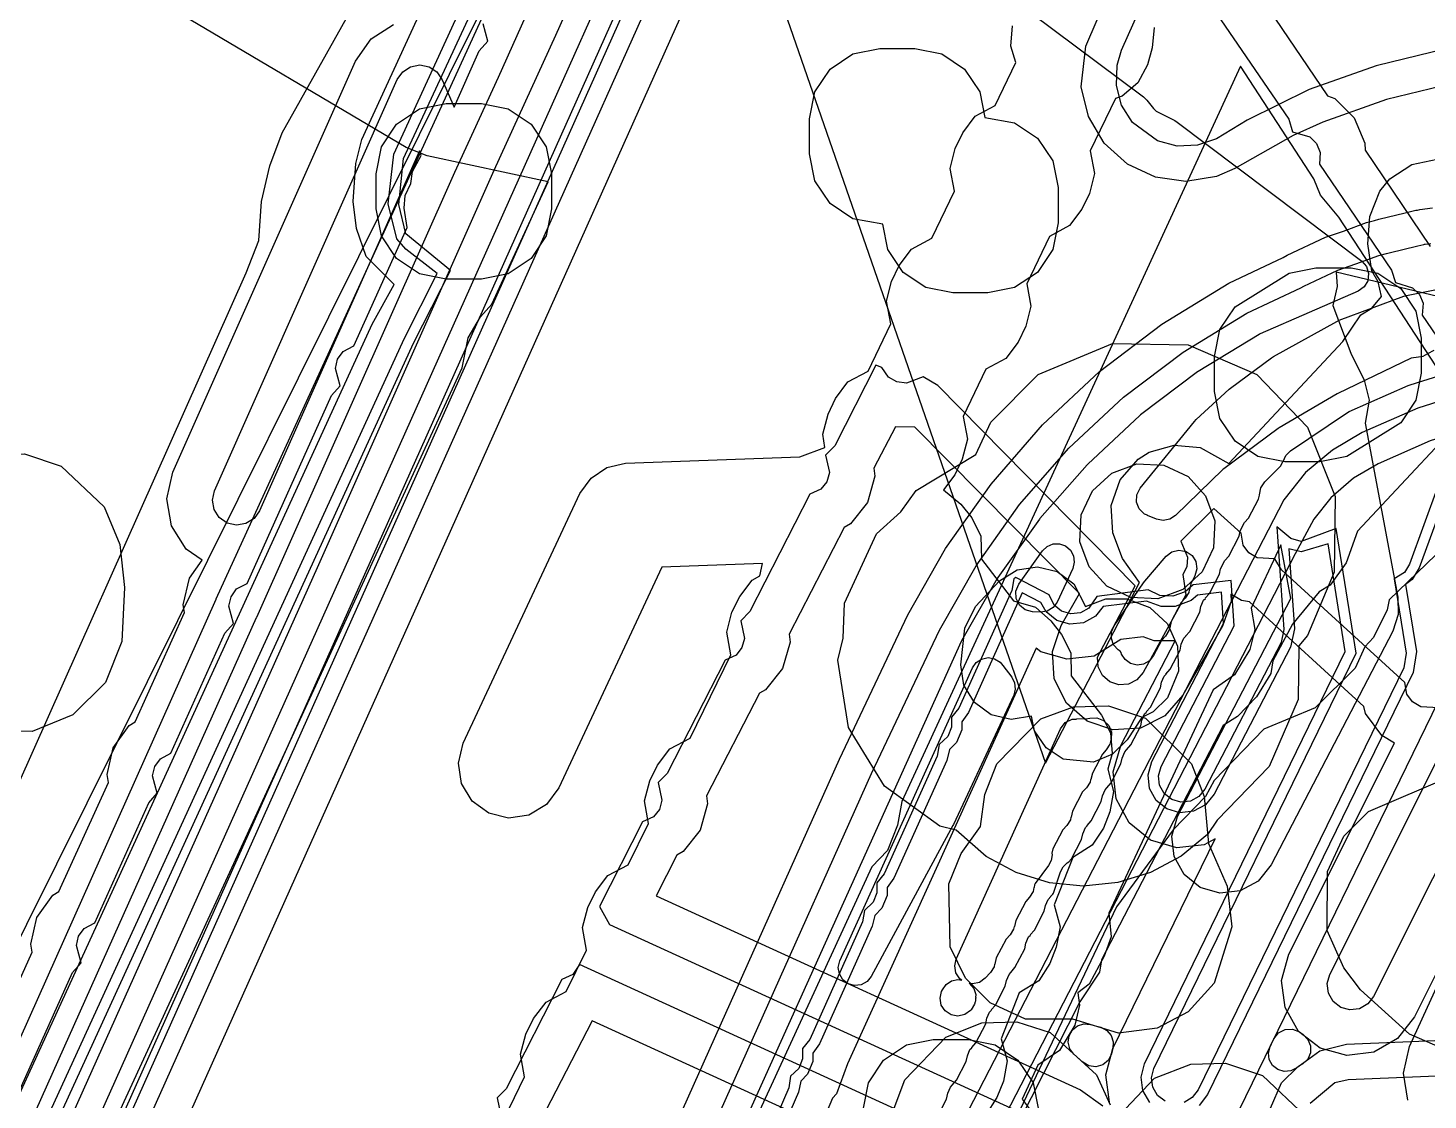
# Model space of a CAD drawing. Header units: metres. Extents: x 3158 to 3711, y 9867 to 11440.
# Drawn here: x 3595.4 to 3635.28, y 11351.85 to 11382.39 of the extents above; entities that cross this region are included whole.
import ezdxf

# ---------------------------------------------------------------- set-up
doc = ezdxf.new("R2010")
doc.units = ezdxf.units.M
for name, color, linetype in [('AI_GREENING_ALLOWED_ZONE', 4, 'Continuous'), ('AI_GREENING_EXCLUSIONS', 1, 'Continuous'), ('AI_GREENING_LAWN', 82, 'Continuous')]:
    doc.layers.add(name, color=color, linetype=linetype)

msp = doc.modelspace()

# ---------------------------------------------------------------- linework, layer by layer
at = {"layer": 'AI_GREENING_ALLOWED_ZONE'}
for points in [[(3625.192, 11353.157), (3625.079, 11353.31), (3625.03, 11353.495), (3625.055, 11353.684), (3625.148, 11353.85), (3625.297, 11353.969), (3625.48, 11354.024), (3625.67, 11354.006), (3625.959, 11353.922), (3626.13, 11353.833), (3626.254, 11353.688), (3626.315, 11353.506), (3626.303, 11353.315), (3626.265, 11353.17), (3626.174, 11352.987), (3626.017, 11352.856), (3625.822, 11352.799), (3625.619, 11352.824), (3625.444, 11352.928), (3625.192, 11353.157)], [(3631.544, 11352.769), (3631.374, 11352.68), (3631.184, 11352.662), (3631, 11352.716), (3630.85, 11352.836), (3630.756, 11353.003), (3630.732, 11353.193), (3630.782, 11353.378), (3630.888, 11353.595), (3631.02, 11353.763), (3631.209, 11353.86), (3631.422, 11353.869), (3631.62, 11353.789), (3631.724, 11353.717), (3631.861, 11353.577), (3631.933, 11353.395), (3631.93, 11353.199), (3631.852, 11353.019), (3631.71, 11352.883), (3631.594, 11352.809), (3631.544, 11352.769)]]:
    msp.add_lwpolyline(points, close=True, dxfattribs=at)
at = {"layer": 'AI_GREENING_EXCLUSIONS'}
for points in [[(3641.789, 11397.737), (3634.157, 11390.548), (3633.859, 11389.896), (3633.288, 11389.364), (3633.017, 11389.263), (3631.224, 11387.482), (3631.181, 11387.261), (3630.748, 11386.611), (3630.1, 11386.176), (3629.901, 11386.136), (3629.108, 11385.339), (3629.484, 11384.765), (3629.693, 11384.681), (3630.249, 11384.134), (3630.554, 11383.416), (3630.556, 11383.213), (3632.413, 11380.465), (3632.622, 11380.381), (3633.178, 11379.834), (3633.483, 11379.116), (3633.485, 11378.913), (3635.342, 11376.165)], [(3635.791, 11381.799), (3633.807, 11381.315), (3631.898, 11380.638), (3630.128, 11379.771), (3629.259, 11379.239), (3628.713, 11379.051), (3628.133, 11379.029), (3627.575, 11379.178), (3626.864, 11379.701), (3626.552, 11380.199), (3626.403, 11380.757), (3626.425, 11381.338), (3626.549, 11381.762), (3630.983, 11391.684), (3630.983, 11391.684), (3631.505, 11392.195), (3632.17, 11392.483), (3632.658, 11392.535), (3633.374, 11392.39), (3633.798, 11392.156), (3634.465, 11391.535), (3640.558, 11385.367)], [(3589.082, 11338.773), (3605.202, 11373.953), (3605.825, 11375.081), (3605.034, 11375.885), (3604.759, 11376.679), (3604.661, 11377.454), (3604.737, 11378.529), (3604.912, 11379.218), (3610.041, 11390.404)], [(3589.991, 11338.357), (3606.111, 11373.537), (3607.05, 11375.4), (3606.158, 11376.089), (3605.901, 11376.383), (3605.659, 11377.383), (3605.822, 11378.803), (3611.251, 11390.64)], [(3615.856, 11389.337), (3578.503, 11305.892)], [(3590.264, 11338.232), (3606.384, 11373.412), (3607.43, 11375.486), (3606.162, 11376.532), (3605.958, 11377.362), (3606.095, 11378.679), (3611.058, 11389.385)], [(3551.793, 11251.274), (3603.641, 11367.027), (3608.681, 11378.344), (3610.432, 11382.188), (3613.398, 11388.81)], [(3568.627, 11291.224), (3601.912, 11365.595), (3601.916, 11365.611), (3607.56, 11378.289), (3608.805, 11380.995), (3612.405, 11389.04)], [(3616.796, 11388.998), (3579.417, 11305.485)], [(3594.494, 11355.128), (3609.984, 11386.283)], [(3594.494, 11355.128), (3609.984, 11386.283)], [(3635.976, 11380.815), (3634.096, 11380.357), (3632.281, 11379.714), (3631.439, 11379.333), (3629.781, 11378.386), (3629.252, 11378.16), (3628.378, 11378.019), (3627.515, 11378.14), (3626.718, 11378.511), (3626.058, 11379.108), (3625.608, 11379.87), (3625.404, 11380.717), (3625.533, 11381.876), (3625.533, 11381.876), (3627.356, 11386.125)], [(3616.148, 11385.183), (3624.379, 11361.447), (3627.057, 11366.599), (3626.581, 11367.278), (3626.3, 11368.007), (3626.252, 11368.786), (3626.506, 11369.524), (3627.022, 11370.109), (3627.338, 11370.306), (3628.053, 11370.51), (3628.794, 11370.438), (3629.602, 11369.989), (3632.855, 11373.466), (3633.367, 11374.22), (3633.677, 11374.411), (3633.951, 11374.742), (3633.862, 11375.159), (3633.677, 11375.471), (3633.565, 11376.243), (3633.623, 11377.022), (3633.912, 11377.746), (3634.196, 11378.092), (3634.817, 11378.501), (3635.544, 11378.656)], [(3616.148, 11385.183), (3624.379, 11361.447), (3627.057, 11366.599), (3626.581, 11367.278), (3626.3, 11368.007), (3626.252, 11368.786), (3626.506, 11369.524), (3627.022, 11370.109), (3627.338, 11370.306), (3628.053, 11370.51), (3628.794, 11370.438), (3629.602, 11369.989), (3632.855, 11373.466), (3633.367, 11374.22), (3633.677, 11374.411), (3633.951, 11374.742), (3633.862, 11375.159), (3633.677, 11375.471), (3633.565, 11376.243), (3633.623, 11377.022), (3633.912, 11377.746), (3634.196, 11378.092), (3634.817, 11378.501), (3635.544, 11378.656)], [(3592.33, 11338.079), (3613.297, 11384.923)], [(3593.367, 11356.937), (3601.615, 11375.414), (3601.974, 11376.339), (3602.046, 11377.455), (3602.285, 11378.468), (3602.636, 11379.407), (3605.604, 11384.701)], [(3593.957, 11342.763), (3607.77, 11372.71), (3607.934, 11373.565), (3608.285, 11374.161), (3608.607, 11374.524), (3610.217, 11378.012), (3606.772, 11378.755), (3606.175, 11378.989), (3599.368, 11383.013)], [(3629.257, 11382.811), (3631.313, 11379.792), (3631.421, 11379.44), (3631.909, 11379.293), (3632.104, 11379.102), (3632.211, 11378.851), (3632.186, 11378.511), (3634.242, 11375.491), (3634.35, 11375.14), (3634.838, 11374.993), (3635.033, 11374.802), (3635.14, 11374.55), (3635.115, 11374.21), (3637.172, 11371.191)], [(3594.108, 11352.956), (3595.518, 11356.066), (3595.48, 11356.288), (3595.655, 11357.049), (3596.107, 11357.685), (3596.279, 11357.792), (3597.688, 11360.902), (3597.651, 11361.124), (3597.826, 11361.885), (3598.278, 11362.521), (3598.45, 11362.628), (3599.859, 11365.738), (3599.822, 11365.96), (3599.996, 11366.721), (3600.358, 11367.229), (3599.905, 11367.548), (3599.488, 11368.208), (3599.355, 11368.977), (3599.527, 11369.738), (3604.731, 11381.453), (3605.171, 11382.081), (3605.815, 11382.497)], [(3595.131, 11352.06), (3596.667, 11355.482), (3596.91, 11355.758), (3596.78, 11356.25), (3596.841, 11356.516), (3596.999, 11356.739), (3597.302, 11356.896), (3598.838, 11360.318), (3599.081, 11360.594), (3598.95, 11361.086), (3599.012, 11361.352), (3599.17, 11361.575), (3599.472, 11361.732), (3601.008, 11365.154), (3601.252, 11365.43), (3601.121, 11365.922), (3601.182, 11366.188), (3601.341, 11366.411), (3601.643, 11366.568), (3604.046, 11371.921), (3604.289, 11372.196), (3604.159, 11372.689), (3604.22, 11372.955), (3604.378, 11373.178), (3604.681, 11373.335), (3606.196, 11376.712), (3606.112, 11377.258), (3606.145, 11377.626), (3606.3, 11377.965), (3606.35, 11378.303), (3606.599, 11378.758), (3606.55, 11378.898), (3601.994, 11368.642), (3601.837, 11368.419), (3601.606, 11368.273), (3601.337, 11368.226), (3601.07, 11368.286), (3600.847, 11368.444), (3600.701, 11368.675), (3600.655, 11368.944), (3600.715, 11369.21), (3605.919, 11380.925), (3606.073, 11381.145), (3606.298, 11381.291), (3606.562, 11381.341), (3606.825, 11381.288), (3607.049, 11381.14), (3607.201, 11380.919), (3607.539, 11380.136), (3608.253, 11381.739), (3608.495, 11382.016), (3608.363, 11382.508)], [(3608.969, 11351.336), (3609.546, 11352.516), (3609.431, 11353.159), (3609.581, 11353.725), (3609.8, 11354.174), (3610.155, 11354.64), (3610.733, 11354.944), (3611.31, 11356.124), (3611.195, 11356.767), (3611.345, 11357.333), (3611.565, 11357.782), (3611.919, 11358.247), (3612.498, 11358.552), (3613.075, 11359.732), (3612.96, 11360.375), (3613.109, 11360.941), (3613.329, 11361.39), (3613.684, 11361.855), (3614.262, 11362.159), (3615.417, 11364.539), (3615.303, 11365.182), (3615.453, 11365.748), (3615.674, 11366.197), (3616.029, 11366.662), (3616.25, 11366.789), (3616.323, 11367.138), (3613.452, 11367.029), (3610.517, 11360.746), (3610.17, 11360.274), (3609.67, 11359.971), (3609.091, 11359.883), (3608.523, 11360.022), (3608.051, 11360.368), (3607.748, 11360.869), (3607.659, 11361.448), (3607.799, 11362.016), (3611.122, 11369.129), (3611.438, 11369.572), (3611.892, 11369.874), (3612.424, 11369.993), (3617.383, 11370.18), (3618.099, 11370.438), (3618.044, 11370.822), (3618.188, 11371.389), (3618.404, 11371.84), (3618.755, 11372.309), (3619.331, 11372.618), (3619.975, 11373.965), (3619.855, 11374.607), (3620, 11375.174), (3620.216, 11375.625), (3620.566, 11376.093), (3621.142, 11376.402), (3621.787, 11377.749), (3621.666, 11378.391), (3621.811, 11378.958), (3622.027, 11379.409), (3622.378, 11379.878), (3622.953, 11380.187), (3623.541, 11381.415), (3623.395, 11381.876), (3623.445, 11382.459)], [(3627.476, 11382.41), (3627.426, 11381.827), (3627.287, 11381.346), (3627.017, 11380.827), (3626.57, 11380.45), (3626.375, 11380.388), (3625.659, 11378.892), (3625.78, 11378.25), (3625.635, 11377.683), (3625.419, 11377.232), (3625.068, 11376.763), (3624.493, 11376.454), (3623.848, 11375.107), (3623.968, 11374.465), (3623.824, 11373.898), (3623.608, 11373.447), (3623.257, 11372.979), (3622.681, 11372.67), (3622.037, 11371.323), (3622.157, 11370.681), (3622.012, 11370.114), (3621.797, 11369.663), (3621.478, 11369.237), (3621.976, 11368.832), (3622.281, 11368.436), (3622.541, 11367.911), (3622.557, 11367.258), (3623.469, 11366.075), (3624.096, 11365.893), (3624.537, 11365.508), (3624.842, 11365.112), (3625.102, 11364.587), (3625.118, 11363.934), (3625.979, 11362.815), (3626.235, 11362.308), (3626.281, 11361.724), (3626.156, 11361.274), (3626.322, 11360.642), (3626.217, 11360.066), (3626.033, 11359.601), (3625.716, 11359.109), (3625.163, 11358.76), (3624.631, 11357.414), (3624.797, 11356.782), (3624.692, 11356.206), (3624.508, 11355.741), (3624.191, 11355.249), (3623.638, 11354.901), (3623.123, 11353.597), (3623.288, 11352.965), (3623.184, 11352.389), (3623, 11351.924), (3622.683, 11351.432)], [(3652.854, 11345.39), (3644.877, 11358.047), (3644.783, 11358.293), (3644.137, 11359.063), (3643.855, 11359.791), (3643.87, 11360.417), (3637.34, 11370.692), (3636.926, 11370.869), (3636.38, 11371.427), (3632.742, 11377.004), (3632.216, 11377.633), (3632.03, 11378.095), (3629.934, 11381.307), (3620.291, 11360.355), (3620.17, 11359.685), (3619.884, 11358.959), (3619.435, 11358.495), (3604.985, 11327.098)], [(3559.291, 11229.226), (3618.511, 11361.559), (3620.466, 11365.676), (3621.537, 11367.565), (3622.832, 11369.399), (3624.3, 11371.084), (3625.926, 11372.607), (3627.698, 11373.957), (3629.602, 11375.124), (3631.15, 11375.855), (3631.263, 11375.921), (3632.362, 11376.431), (3632.875, 11376.606), (3633.527, 11376.848), (3633.759, 11376.907), (3633.883, 11376.949), (3634.633, 11377.126), (3634.929, 11377.201), (3634.977, 11377.208), (3635.045, 11377.224), (3635.403, 11377.27)], [(3560.204, 11228.818), (3619.424, 11361.15), (3621.362, 11365.233), (3622.406, 11367.071), (3623.646, 11368.819), (3625.051, 11370.423), (3626.606, 11371.874), (3628.301, 11373.159), (3630.121, 11374.269), (3631.653, 11374.992), (3631.738, 11375.041), (3632.713, 11375.495), (3633.228, 11375.67), (3633.876, 11375.911), (3634.094, 11375.965), (3634.172, 11375.991), (3634.986, 11376.185), (3635.163, 11376.229), (3635.18, 11376.231), (3635.203, 11376.236), (3635.36, 11376.256)], [(3646.622, 11372.09), (3632.663, 11375.44), (3632.691, 11375.031), (3632.564, 11374.484), (3633.077, 11373.134), (3633.457, 11372.358), (3633.608, 11371.793), (3633.487, 11371.139), (3634.416, 11366.181), (3634.426, 11365.685), (3634.273, 11365.213), (3630.808, 11358.548), (3630.442, 11358.091), (3629.929, 11357.809), (3629.347, 11357.745), (3628.785, 11357.908), (3628.329, 11358.275), (3628.047, 11358.788), (3627.983, 11359.369), (3628.146, 11359.931), (3631.372, 11366.137), (3631.085, 11367.672), (3630.241, 11365.863), (3630.348, 11365.255), (3630.208, 11364.687), (3629.772, 11363.961), (3629.158, 11363.542), (3626.187, 11357.174), (3626.254, 11356.504), (3626.055, 11355.953), (3625.631, 11355.156), (3625.303, 11354.902), (3625.356, 11354.557), (3625.217, 11353.988), (3624.78, 11353.263), (3624.167, 11352.844), (3623.716, 11351.878), (3623.944, 11351.569)], [(3635.584, 11363.025), (3635.075, 11363.054), (3634.841, 11363.195), (3634.679, 11363.415), (3634.624, 11363.751), (3631.106, 11366.955), (3630.919, 11367.272), (3630.411, 11367.301), (3630.177, 11367.442), (3630.015, 11367.662), (3629.96, 11367.998), (3629.182, 11368.706), (3628.24, 11367.774), (3628.432, 11367.314), (3628.409, 11367.042), (3628.297, 11366.825), (3628.384, 11366.244), (3627.169, 11364.029), (3626.99, 11363.823), (3626.745, 11363.702), (3626.473, 11363.683), (3626.214, 11363.77), (3626.008, 11363.95), (3625.886, 11364.194), (3625.868, 11364.467), (3626.934, 11366.502), (3621.312, 11372.208), (3620.898, 11372.458), (3620.422, 11372.275), (3620.151, 11372.308), (3619.913, 11372.441), (3619.724, 11372.725), (3619.548, 11372.783), (3618.378, 11370.491), (3618.121, 11370.228), (3618.226, 11369.729), (3618.152, 11369.467), (3617.983, 11369.252), (3617.673, 11369.111), (3615.964, 11365.765), (3615.707, 11365.502), (3615.812, 11365.004), (3615.738, 11364.741), (3615.569, 11364.527), (3615.259, 11364.385), (3613.61, 11361.157), (3613.353, 11360.894), (3613.458, 11360.395), (3613.384, 11360.132), (3613.215, 11359.918), (3612.905, 11359.776), (3611.675, 11357.369), (3611.959, 11356.851), (3624.84, 11350.962)], [(3661.754, 11341.786), (3654.059, 11354.19), (3648.942, 11361.962), (3644.963, 11368.601), (3643.692, 11370.44), (3642.974, 11371.083), (3642.042, 11371.557), (3641.051, 11371.844), (3639.901, 11372.043), (3638.799, 11372.144), (3636.757, 11372.12), (3634.988, 11371.565), (3633.408, 11370.865), (3632.56, 11370.369), (3631.79, 11369.726), (3631.171, 11368.948), (3621.447, 11350.129)], [(3664.679, 11346.74), (3649.864, 11362.992), (3636.515, 11371.4), (3635.762, 11370.719), (3633.274, 11368.059), (3632.947, 11367.153), (3632.49, 11366.52), (3632.18, 11366.329), (3631.42, 11365.412), (3630.864, 11364.361), (3630.806, 11364.003), (3630.397, 11363.339), (3629.853, 11362.779), (3629.443, 11362.517), (3625.976, 11355.845), (3625.924, 11355.493), (3625.363, 11354.646), (3614.642, 11333.498)], [(3664.679, 11346.74), (3649.864, 11362.992), (3636.515, 11371.4), (3635.762, 11370.719), (3633.274, 11368.059), (3632.947, 11367.153), (3632.49, 11366.52), (3632.18, 11366.329), (3631.42, 11365.412), (3630.864, 11364.361), (3630.806, 11364.003), (3630.397, 11363.339), (3629.853, 11362.779), (3629.443, 11362.517), (3625.976, 11355.845), (3625.924, 11355.493), (3625.363, 11354.646), (3614.642, 11333.498)], [(3637.221, 11358.871), (3634.894, 11354.221), (3634.415, 11353.605), (3633.737, 11353.219), (3632.963, 11353.121), (3632.21, 11353.328), (3631.594, 11353.807), (3631.208, 11354.485), (3631.111, 11355.259), (3631.317, 11356.011), (3634.323, 11362.019), (3633.966, 11362.234), (3633.503, 11362.862), (3633.454, 11363.059), (3630.193, 11366.045), (3629.97, 11366.078), (3629.661, 11366.264), (3629.67, 11366.057), (3629.426, 11365.349), (3628.297, 11363.382), (3627.784, 11362.794), (3627.085, 11362.447), (3626.306, 11362.394), (3625.567, 11362.643), (3624.979, 11363.156), (3624.632, 11363.855), (3624.579, 11364.633), (3624.827, 11365.373), (3625.351, 11366.285), (3620.661, 11371.018), (3620.112, 11371.028), (3619.496, 11369.85), (3619.522, 11369.626), (3619.31, 11368.875), (3618.826, 11368.263), (3618.649, 11368.164), (3617.082, 11365.124), (3617.108, 11364.9), (3616.896, 11364.15), (3616.412, 11363.537), (3616.235, 11363.438), (3614.728, 11360.516), (3614.754, 11360.292), (3614.542, 11359.541), (3614.058, 11358.929), (3613.881, 11358.83), (3613.29, 11357.672), (3625.381, 11352.144), (3626.013, 11351.688)], [(3660.903, 11341.262), (3653.209, 11353.662), (3648.105, 11361.416), (3644.108, 11368.082), (3642.961, 11369.758), (3642.428, 11370.221), (3641.666, 11370.631), (3640.859, 11370.863), (3639.76, 11371.053), (3638.766, 11371.142), (3636.902, 11371.117), (3635.341, 11370.627), (3633.86, 11369.972), (3633.159, 11369.568), (3632.513, 11369.012), (3632.032, 11368.396), (3631.5, 11367.408), (3622.335, 11349.667)], [(3637.363, 11369.18), (3634.175, 11366.097), (3634.121, 11365.821), (3633.728, 11365.031), (3633.479, 11364.764), (3633.207, 11364.151), (3632.063, 11363.028), (3630.607, 11362.421), (3629.184, 11360.95), (3628.945, 11360.496), (3628.024, 11359.552), (3626.408, 11357.358), (3618.071, 11339.812)], [(3635.571, 11369.355), (3634.749, 11367.114), (3634.607, 11366.881), (3634.314, 11366.702), (3634.653, 11364.584), (3634.591, 11364.167), (3628.731, 11352.137), (3628.566, 11351.92), (3628.33, 11351.782)], [(3635.792, 11369.087), (3635.031, 11367.011), (3634.828, 11366.677), (3634.643, 11366.543), (3634.949, 11364.631), (3634.86, 11364.035), (3629.001, 11352.006), (3628.765, 11351.695)], [(3634.701, 11351.849), (3634.577, 11352.619), (3634.756, 11353.378), (3637.277, 11358.893), (3638.557, 11365.575), (3638.374, 11365.74), (3638.04, 11366.445), (3638.001, 11367.225), (3638.263, 11367.96), (3638.68, 11368.421), (3636.53, 11368.194), (3635.97, 11366.666), (3635.706, 11366.233), (3635.936, 11364.789), (3635.94, 11364.18), (3635.759, 11363.597), (3629.9, 11351.568)], [(3627.795, 11351.815), (3627.578, 11351.98), (3627.44, 11352.216), (3627.403, 11352.486), (3627.473, 11352.75), (3633.235, 11364.581), (3632.668, 11368.132), (3631.671, 11367.767), (3631.371, 11367.845), (3630.971, 11368.178), (3631.172, 11365.259), (3631.095, 11364.888), (3628.922, 11360.708), (3628.751, 11360.495), (3628.512, 11360.363), (3628.24, 11360.333), (3627.978, 11360.41), (3627.765, 11360.58), (3627.633, 11360.82), (3627.603, 11361.091), (3627.68, 11361.354), (3629.762, 11365.359), (3629.673, 11366.655), (3628.589, 11366.53), (3628.365, 11366.331), (3628.015, 11366.206), (3627.64, 11366.226), (3627.306, 11366.388), (3625.845, 11366.194), (3625.616, 11365.866), (3625.377, 11365.734), (3625.105, 11365.704), (3624.843, 11365.779), (3624.629, 11365.95), (3624.491, 11366.242), (3623.539, 11366.734), (3623.478, 11366.696), (3623.427, 11366.364), (3621.917, 11363.012), (3621.706, 11362.758), (3621.707, 11362.478), (3621.597, 11362.205), (3621.351, 11361.977), (3621.301, 11361.645), (3619.789, 11358.291), (3619.579, 11358.036), (3619.579, 11357.756), (3619.47, 11357.484), (3619.224, 11357.255), (3619.173, 11356.923), (3617.669, 11353.573), (3617.462, 11353.315), (3617.465, 11353.025), (3617.355, 11352.753), (3617.119, 11352.528), (3617.073, 11352.197), (3615.608, 11348.819)], [(3627.353, 11351.781), (3627.157, 11352.118), (3627.104, 11352.504), (3627.203, 11352.882), (3632.924, 11364.627), (3632.433, 11367.7), (3631.662, 11367.467), (3631.314, 11367.558), (3631.472, 11365.28), (3631.361, 11364.75), (3629.188, 11360.569), (3628.944, 11360.265), (3628.602, 11360.077), (3628.214, 11360.034), (3627.84, 11360.143), (3627.535, 11360.387), (3627.347, 11360.729), (3627.305, 11361.117), (3627.413, 11361.492), (3629.457, 11365.423), (3629.395, 11366.317), (3628.711, 11366.235), (3628.533, 11366.083), (3628.074, 11365.912), (3627.678, 11365.912), (3627.264, 11366.064), (3626.03, 11365.914), (3625.809, 11365.637), (3625.468, 11365.448), (3625.08, 11365.405), (3624.705, 11365.513), (3624.4, 11365.756), (3624.249, 11366.03), (3623.716, 11366.305), (3622.191, 11362.889), (3622.001, 11362.623), (3621.997, 11362.399), (3621.846, 11362.038), (3621.646, 11361.833), (3621.574, 11361.522), (3620.063, 11358.168), (3619.873, 11357.902), (3619.869, 11357.677), (3619.718, 11357.316), (3619.519, 11357.111), (3619.447, 11356.8), (3617.945, 11353.454), (3617.759, 11353.186), (3617.755, 11352.946), (3617.604, 11352.585), (3617.416, 11352.392), (3617.348, 11352.078), (3615.883, 11348.699)], [(3626.211, 11351.792), (3626.106, 11352.565), (3626.304, 11353.32), (3629.214, 11359.294), (3628.903, 11359.124), (3628.128, 11359.038), (3627.378, 11359.256), (3626.769, 11359.744), (3626.394, 11360.428), (3626.308, 11361.204), (3626.526, 11361.953), (3628.075, 11364.932), (3627.48, 11364.932), (3627.165, 11365.043), (3626.529, 11364.967), (3625.771, 11364.495), (3624.996, 11364.408), (3624.246, 11364.624), (3624.116, 11364.728), (3618.739, 11352.879), (3618.433, 11352.026), (3618.313, 11351.901), (3616.372, 11347.271)], [(3637.087, 11361.509), (3633.731, 11354.803), (3633.564, 11354.587), (3633.327, 11354.452), (3633.056, 11354.418), (3632.792, 11354.49), (3632.576, 11354.658), (3632.441, 11354.895), (3632.407, 11355.166), (3632.479, 11355.43), (3636.012, 11362.488)], [(3635.907, 11353.226), (3634.756, 11353.724), (3633.352, 11354.994), (3632.878, 11355.613), (3632.407, 11356.677), (3632.412, 11358.362), (3632.88, 11359.366), (3633.585, 11360.068), (3633.585, 11360.068), (3635.962, 11361.087)], [(3624.258, 11349.689), (3611.11, 11355.712), (3610.92, 11355.427), (3610.61, 11355.285), (3609.021, 11352.174), (3608.764, 11351.911), (3608.87, 11351.412)], [(3623.717, 11348.506), (3611.468, 11354.107), (3610.14, 11351.533)], [(3620.041, 11351.547), (3620.38, 11352.422), (3621.54, 11353.644), (3622.57, 11354.051), (3623.564, 11354.078), (3624.513, 11353.778), (3625.838, 11352.567), (3626.224, 11351.711)], [(3630.793, 11351.623), (3631.111, 11352.336), (3631.571, 11352.794), (3632.201, 11353.255), (3632.96, 11353.438), (3643.267, 11353.866), (3644.038, 11353.745), (3644.778, 11353.319), (3645.311, 11352.75), (3645.587, 11352.019), (3645.561, 11351.239)], [(3626.33, 11351.249), (3627.49, 11352.47), (3628.52, 11352.877), (3629.514, 11352.904), (3630.564, 11352.552), (3631.788, 11351.393)], [(3631.927, 11351.757), (3632.622, 11352.347), (3633.001, 11352.439), (3643.308, 11352.866), (3643.694, 11352.806), (3644.196, 11352.506), (3644.462, 11352.221), (3644.6, 11351.856), (3644.587, 11351.466)]]:
    msp.add_lwpolyline(points, dxfattribs=at)
for points in [[(3618.898, 11381.655), (3619.663, 11381.807), (3620.663, 11381.807), (3621.428, 11381.655), (3622.077, 11381.221), (3622.511, 11380.572), (3622.655, 11379.845), (3623.505, 11379.693), (3624.154, 11379.259), (3624.588, 11378.61), (3624.74, 11377.845), (3624.74, 11376.845), (3624.588, 11376.08), (3624.154, 11375.431), (3623.505, 11374.997), (3622.74, 11374.845), (3621.74, 11374.845), (3620.975, 11374.997), (3620.326, 11375.431), (3619.892, 11376.08), (3619.748, 11376.807), (3618.898, 11376.959), (3618.249, 11377.393), (3617.815, 11378.042), (3617.663, 11378.807), (3617.663, 11379.807), (3617.815, 11380.572), (3618.249, 11381.221), (3618.898, 11381.655)], [(3609.728, 11379.654), (3610.162, 11379.005), (3610.314, 11378.24), (3610.314, 11377.24), (3610.162, 11376.475), (3609.728, 11375.826), (3609.079, 11375.392), (3608.314, 11375.24), (3607.314, 11375.24), (3606.549, 11375.392), (3605.9, 11375.826), (3605.466, 11376.475), (3605.314, 11377.24), (3605.314, 11378.24), (3605.466, 11379.005), (3605.9, 11379.654), (3606.549, 11380.088), (3607.314, 11380.24), (3608.314, 11380.24), (3609.079, 11380.088), (3609.728, 11379.654)], [(3634.503, 11374.973), (3634.937, 11374.324), (3635.089, 11373.559), (3635.089, 11372.559), (3634.937, 11371.794), (3634.503, 11371.145), (3632.964, 11370.188), (3632.199, 11370.036), (3631.199, 11370.036), (3630.434, 11370.188), (3629.785, 11370.622), (3629.351, 11371.271), (3629.199, 11372.036), (3629.199, 11373.036), (3629.351, 11373.801), (3629.785, 11374.45), (3631.324, 11375.407), (3632.089, 11375.559), (3633.089, 11375.559), (3633.854, 11375.407), (3634.503, 11374.973)], [(3619.795, 11360.796), (3618.775, 11362.46), (3618.47, 11364.386), (3618.619, 11365.01), (3618.656, 11366.005), (3619.567, 11367.979), (3620.259, 11368.612), (3620.699, 11369.217), (3622.398, 11370.241), (3622.822, 11371.168), (3624.173, 11372.519), (3626.296, 11373.406), (3628.451, 11373.37), (3630.399, 11372.519), (3631.846, 11371.025), (3632.637, 11369.044), (3632.602, 11366.89), (3631.846, 11365.084), (3631.603, 11364.794), (3631.579, 11363.258), (3630.759, 11361.356), (3629.271, 11359.826), (3628.995, 11359.413), (3628.245, 11358.796), (3627.373, 11358.329), (3626.444, 11358.046), (3625.46, 11357.948), (3624.493, 11358.043), (3623.546, 11358.329), (3622.69, 11358.786), (3621.841, 11359.538), (3621.373, 11359.65), (3619.795, 11360.796)], [(3595.295, 11370.26), (3596.345, 11369.908), (3597.569, 11368.749), (3598.016, 11367.674), (3598.149, 11366.457), (3598.072, 11364.912), (3597.602, 11363.747), (3596.68, 11362.825), (3595.515, 11362.355), (3594.246, 11362.372), (3593.162, 11362.825), (3592.285, 11363.68), (3591.787, 11364.831), (3591.654, 11366.284), (3591.722, 11367.506), (3592.111, 11368.604), (3593.271, 11369.826), (3594.301, 11370.233), (3595.295, 11370.26)], [(3628.443, 11369.617), (3628.944, 11369.068), (3629.206, 11368.352), (3629.171, 11367.583), (3628.848, 11366.898), (3628.3, 11366.396), (3627.583, 11366.134), (3626.814, 11366.17), (3626.129, 11366.493), (3625.628, 11367.041), (3625.366, 11367.758), (3625.401, 11368.527), (3625.724, 11369.211), (3626.272, 11369.713), (3626.989, 11369.975), (3627.758, 11369.94), (3628.443, 11369.617)], [(3622.365, 11363.173), (3622.059, 11363.672), (3621.967, 11364.25), (3622.084, 11365.292), (3622.391, 11365.911), (3623.073, 11366.646), (3623.572, 11366.952), (3624.151, 11367.043), (3624.72, 11366.906), (3625.193, 11366.562), (3625.522, 11365.916), (3626.105, 11366.134), (3626.698, 11366.134), (3627.357, 11365.884), (3627.857, 11365.414), (3628.148, 11364.777), (3628.172, 11364.067), (3627.857, 11363.313), (3627.452, 11362.908), (3627.128, 11362.748), (3626.708, 11362.117), (3626.295, 11361.703), (3625.755, 11361.478), (3624.886, 11361.563), (3624.399, 11361.888), (3624.074, 11362.374), (3623.989, 11362.786), (3623.407, 11362.692), (3622.838, 11362.829), (3622.365, 11363.173)], [(3626.178, 11363.084), (3627.228, 11362.732), (3628.538, 11361.427), (3628.899, 11360.498), (3629.026, 11359.158), (3629.557, 11357.946), (3629.693, 11356.789), (3629.19, 11355.181), (3628.446, 11354.361), (3627.565, 11353.899), (3626.467, 11353.752), (3625.16, 11354.157), (3623.817, 11354.154), (3622.812, 11354.618), (3622.106, 11355.319), (3621.669, 11356.213), (3621.629, 11358.007), (3621.983, 11358.877), (3622.529, 11359.641), (3622.655, 11360.553), (3622.994, 11361.428), (3624.253, 11362.707), (3625.184, 11363.057), (3626.178, 11363.084)], [(3623.6, 11352.989), (3624.034, 11352.34), (3624.186, 11351.575), (3624.186, 11350.575), (3624.034, 11349.81), (3623.6, 11349.161), (3622.951, 11348.727), (3622.186, 11348.575), (3621.186, 11348.575), (3620.421, 11348.727), (3619.772, 11349.161), (3619.338, 11349.81), (3619.186, 11350.575), (3619.186, 11351.575), (3619.338, 11352.34), (3619.772, 11352.989), (3620.421, 11353.423), (3621.186, 11353.575), (3622.186, 11353.575), (3622.951, 11353.423), (3623.6, 11352.989)]]:
    msp.add_lwpolyline(points, close=True, dxfattribs=at)
at = {"layer": 'AI_GREENING_LAWN'}
for points in [[(3586.034, 11333.138), (3600.755, 11366.125), (3600.757, 11366.129), (3611.919, 11390.515), (3612.023, 11390.664), (3612.174, 11390.765), (3612.202, 11390.778), (3612.411, 11390.819), (3612.618, 11390.771), (3613.94, 11390.141), (3614.107, 11390.013), (3614.206, 11389.828), (3614.22, 11389.619), (3614.087, 11388.683), (3614.049, 11388.549), (3548.99, 11243.146)], [(3591.853, 11337.475), (3614.854, 11388.878)], [(3615.609, 11389.074), (3627.173, 11380.437), (3627.27, 11380.341), (3627.457, 11380.096), (3627.54, 11380.027), (3628.064, 11379.756), (3628.136, 11379.712), (3633.391, 11375.753), (3633.527, 11375.597), (3633.588, 11375.4), (3633.564, 11375.194), (3633.459, 11375.016), (3633.29, 11374.896), (3630.499, 11373.677), (3630.47, 11373.662), (3628.733, 11372.607), (3628.712, 11372.593), (3627.092, 11371.368), (3627.073, 11371.352), (3625.585, 11369.97), (3625.568, 11369.951), (3624.224, 11368.422), (3624.209, 11368.402), (3623.022, 11366.735), (3623.008, 11366.714), (3621.995, 11364.932), (3621.985, 11364.911), (3607.746, 11333.342)], [(3635.441, 11373.201), (3635.268, 11373.112), (3635.135, 11373.032), (3635.01, 11373.02), (3634.798, 11372.986), (3632.709, 11371.976), (3632.692, 11371.967), (3631.039, 11371.002), (3631.016, 11370.986), (3629.462, 11369.833), (3629.437, 11369.812), (3628.084, 11368.5), (3627.922, 11368.396), (3627.733, 11368.36), (3627.544, 11368.398), (3627.286, 11368.505), (3627.29, 11368.513), (3627.201, 11368.546), (3627.053, 11368.693), (3626.977, 11368.888), (3626.988, 11369.097), (3627.083, 11369.283), (3628.63, 11371.186), (3628.679, 11371.238), (3629.614, 11372.101), (3629.656, 11372.135), (3630.822, 11372.997), (3630.876, 11373.032), (3632.681, 11374.034), (3632.75, 11374.066), (3634.595, 11374.749), (3634.671, 11374.771), (3635.568, 11374.949)], [(3621.289, 11351.343), (3621.567, 11351.88), (3621.602, 11352.042), (3621.675, 11352.217), (3621.729, 11352.272), (3621.724, 11352.276), (3621.846, 11352.413), (3622.124, 11352.95), (3622.158, 11353.112), (3622.232, 11353.287), (3622.286, 11353.342), (3622.281, 11353.346), (3622.402, 11353.483), (3622.68, 11354.02), (3622.714, 11354.182), (3622.788, 11354.357), (3622.842, 11354.412), (3622.837, 11354.416), (3622.958, 11354.553), (3623.236, 11355.091), (3623.27, 11355.252), (3623.344, 11355.427), (3623.398, 11355.482), (3623.393, 11355.486), (3623.514, 11355.623), (3623.793, 11356.161), (3623.827, 11356.322), (3623.9, 11356.497), (3623.954, 11356.552), (3623.949, 11356.556), (3624.071, 11356.693), (3624.349, 11357.231), (3624.383, 11357.392), (3624.457, 11357.567), (3624.54, 11357.651), (3624.535, 11357.657), (3624.593, 11357.712), (3624.611, 11357.747), (3624.812, 11358.351), (3624.887, 11358.495), (3625.005, 11358.607), (3625.048, 11358.636), (3625.128, 11358.727), (3625.411, 11359.274), (3625.445, 11359.436), (3625.519, 11359.611), (3625.573, 11359.665), (3625.568, 11359.67), (3625.689, 11359.806), (3625.972, 11360.354), (3626.006, 11360.515), (3626.08, 11360.69), (3626.134, 11360.745), (3626.129, 11360.749), (3626.25, 11360.886), (3626.534, 11361.433), (3626.568, 11361.595), (3626.641, 11361.77), (3626.695, 11361.824), (3626.69, 11361.829), (3626.812, 11361.966), (3627.095, 11362.513), (3627.129, 11362.674), (3627.203, 11362.85), (3627.257, 11362.904), (3627.252, 11362.908), (3627.373, 11363.045), (3627.656, 11363.592), (3627.69, 11363.754), (3627.764, 11363.929), (3627.818, 11363.984), (3627.813, 11363.988), (3627.934, 11364.125), (3628.217, 11364.672), (3628.251, 11364.834), (3628.325, 11365.009), (3628.379, 11365.063), (3628.374, 11365.068), (3628.495, 11365.204), (3628.778, 11365.752), (3628.813, 11365.913), (3628.886, 11366.088), (3628.94, 11366.143), (3628.935, 11366.147), (3629.057, 11366.284), (3629.34, 11366.831), (3629.373, 11366.988), (3629.496, 11367.226), (3629.606, 11367.344), (3629.9, 11367.911), (3629.933, 11368.069), (3630.057, 11368.307), (3630.166, 11368.424), (3630.45, 11368.97), (3630.478, 11369.088), (3630.478, 11369.096), (3630.515, 11369.293), (3630.627, 11369.459), (3631.081, 11369.908), (3631.149, 11370.03), (3631.151, 11370.04), (3631.226, 11370.215), (3631.36, 11370.349), (3632.959, 11371.424), (3633.035, 11371.466), (3634.715, 11372.209), (3634.767, 11372.229), (3636.486, 11372.769)]]:
    msp.add_lwpolyline(points, dxfattribs=at)
for points in [[(3625.182, 11367.353), (3625.204, 11367.171), (3625.158, 11366.993), (3624.714, 11366.039), (3624.599, 11365.882), (3624.433, 11365.781), (3624.241, 11365.75), (3624.011, 11365.759), (3623.805, 11365.813), (3623.64, 11365.948), (3623.546, 11366.14), (3623.54, 11366.353), (3623.624, 11366.549), (3624.298, 11367.494), (3624.43, 11367.622), (3624.6, 11367.693), (3624.784, 11367.698), (3624.957, 11367.636), (3625.096, 11367.516), (3625.182, 11367.353)], [(3627.82, 11367.344), (3627.984, 11367.469), (3628.185, 11367.518), (3628.388, 11367.481), (3628.559, 11367.365), (3628.669, 11367.19), (3628.698, 11366.985), (3628.642, 11366.786), (3628.524, 11366.561), (3628.482, 11366.383), (3628.476, 11366.384), (3628.462, 11366.309), (3628.361, 11366.148), (3628.248, 11366.027), (3627.963, 11365.481), (3627.921, 11365.303), (3627.915, 11365.305), (3627.901, 11365.229), (3627.8, 11365.068), (3627.687, 11364.947), (3627.459, 11364.511), (3627.342, 11364.364), (3627.179, 11364.27), (3626.992, 11364.243), (3626.809, 11364.288), (3626.655, 11364.397), (3626.553, 11364.555), (3626.535, 11364.599), (3626.512, 11364.635), (3626.451, 11364.681), (3626.325, 11364.822), (3626.26, 11364.999), (3626.266, 11365.187), (3626.34, 11365.361), (3627.176, 11366.588), (3627.21, 11366.633), (3627.82, 11367.344)], [(3623.091, 11364.327), (3623.166, 11364.23), (3623.169, 11364.232), (3623.422, 11363.897), (3623.503, 11363.737), (3623.522, 11363.558), (3623.477, 11363.384), (3621.759, 11359.697), (3621.746, 11359.67), (3619.422, 11355.373), (3619.3, 11355.226), (3619.133, 11355.134), (3618.944, 11355.112), (3618.76, 11355.163), (3618.608, 11355.279), (3618.511, 11355.443), (3618.482, 11355.631), (3618.526, 11355.817), (3622.303, 11364.16), (3622.41, 11364.313), (3622.565, 11364.415), (3622.748, 11364.454), (3622.931, 11364.423), (3623.091, 11364.327)], [(3626.253, 11362.13), (3626.237, 11362.064), (3626.231, 11362.066), (3626.217, 11361.99), (3626.116, 11361.829), (3626.003, 11361.709), (3625.718, 11361.163), (3625.676, 11360.985), (3625.67, 11360.986), (3625.656, 11360.911), (3625.555, 11360.75), (3625.442, 11360.629), (3625.157, 11360.083), (3625.115, 11359.905), (3625.108, 11359.907), (3625.095, 11359.831), (3624.994, 11359.67), (3624.881, 11359.549), (3624.596, 11359.003), (3624.568, 11358.886), (3624.569, 11358.834), (3624.544, 11358.673), (3624.47, 11358.529), (3624.09, 11358.017), (3624.072, 11357.982), (3624.06, 11357.903), (3624.053, 11357.904), (3624.032, 11357.788), (3623.932, 11357.627), (3623.819, 11357.506), (3623.538, 11356.97), (3623.496, 11356.792), (3623.49, 11356.793), (3623.476, 11356.718), (3623.375, 11356.557), (3623.262, 11356.436), (3622.982, 11355.9), (3622.94, 11355.722), (3622.934, 11355.723), (3622.92, 11355.648), (3622.819, 11355.487), (3622.662, 11355.319), (3622.5, 11355.203), (3622.305, 11355.161), (3622.206, 11355.179), (3622.223, 11355.169), (3622.34, 11355.028), (3622.397, 11354.854), (3622.393, 11354.774), (3622.397, 11354.774), (3622.397, 11354.765), (3622.391, 11354.73), (3622.388, 11354.671), (3622.384, 11354.652), (3622.377, 11354.653), (3622.364, 11354.578), (3622.263, 11354.417), (3622.246, 11354.399), (3622.084, 11354.283), (3621.888, 11354.24), (3621.692, 11354.277), (3621.526, 11354.388), (3621.416, 11354.555), (3621.381, 11354.752), (3621.425, 11354.947), (3621.446, 11354.993), (3621.551, 11355.143), (3621.703, 11355.245), (3621.882, 11355.286), (3622.002, 11355.269), (3621.942, 11355.308), (3621.833, 11355.475), (3621.797, 11355.672), (3621.842, 11355.867), (3624.808, 11362.424), (3624.945, 11362.603), (3625.146, 11362.704), (3625.27, 11362.705), (3625.27, 11362.716), (3625.589, 11362.717), (3625.645, 11362.731), (3625.848, 11362.739), (3626.038, 11362.666), (3626.183, 11362.522), (3626.259, 11362.333), (3626.253, 11362.13)]]:
    msp.add_lwpolyline(points, close=True, dxfattribs=at)

doc.saveas('drawing.dxf')
